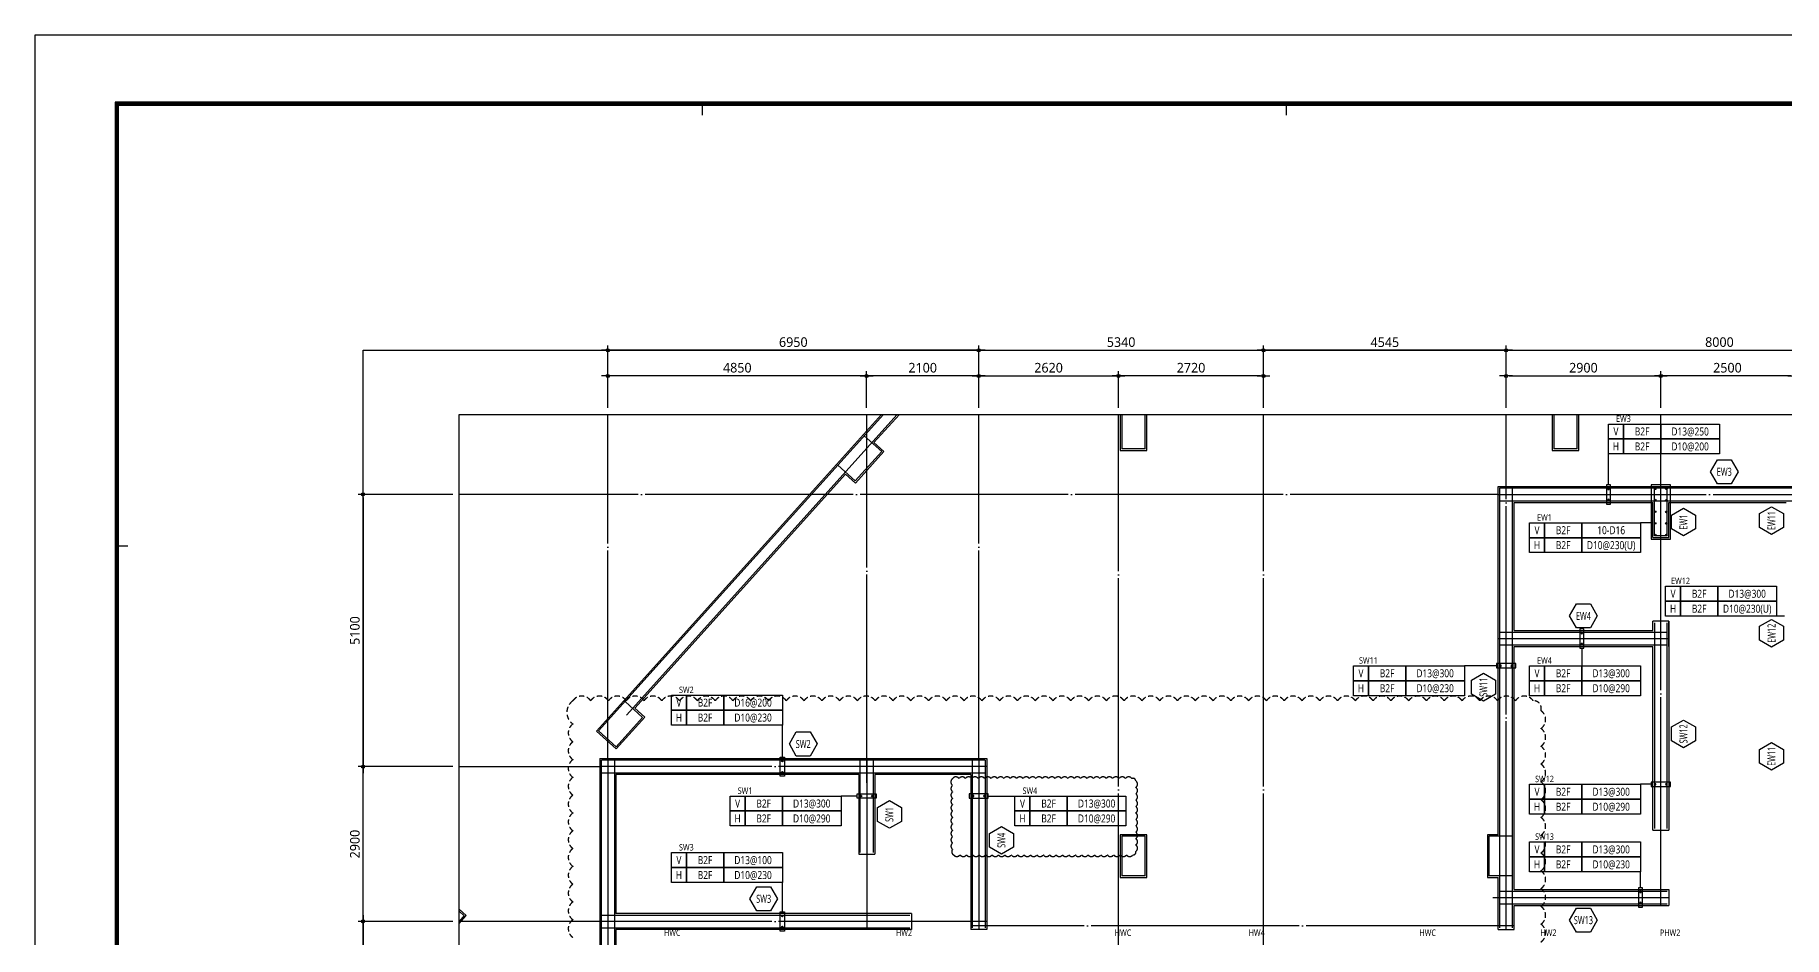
# Model space of a CAD drawing. Header units: millimetres. Extents: x 262481 to 2519995, y -394348 to 364571.
# Drawn here: x 272337 to 305122, y -333387 to -316489 of the extents above; entities that cross this region are included whole.
import ezdxf
from ezdxf.enums import TextEntityAlignment as Align
from ezdxf.xclip import XClip

# ---------------------------------------------------------------- set-up
doc = ezdxf.new("R2010")
doc.units = ezdxf.units.MM
doc.header["$LTSCALE"] = 65
doc.header["$XCLIPFRAME"] = 0
for name, pattern in [('CEN', [62, 60, -1, 0, -1]), ('HID', [2.5, 2, -0.5]), ('XS-벽체$0$CEN', [62, 60, -1, 0, -1]), ('XS-벽체$0$HID', [2.3, 1.5, -0.8])]:
    doc.linetypes.add(name, pattern=pattern)
doc.layers.get('Defpoints').update_dxf_attribs({"color": 145})
for name, color, linetype, plot in [('0110', 20, 'HID', False), ('DEFPOINT', 144, 'Continuous', False), ('FORM_고양장항A-1BL-S-성능$0$DEFPOINT', 144, 'Continuous', False), ('XS-벽체$0$1215', 181, 'XS-벽체$0$HID', False)]:
    doc.layers.add(name, color=color, linetype=linetype, plot=plot)
for name, color, linetype in [('BAR', 2, 'Continuous'), ('BARR', 1, 'Continuous'), ('BOX', 7, 'Continuous'), ('CEN', 1, 'CEN'), ('DIM', 7, 'Continuous'), ('FORM_고양장항A-1BL-S-성능$0$FORM', 7, 'Continuous'), ('LEADER', 7, 'Continuous'), ('M', 7, 'Continuous'), ('NAME-W', 4, 'Continuous'), ('SEC', 11, 'Continuous'), ('TEXT-배근', 3, 'Continuous'), ('XS-벽체$0$BAR', 3, 'Continuous'), ('XS-벽체$0$CEN', 1, 'XS-벽체$0$CEN'), ('XS-벽체$0$WALL', 4, 'Continuous')]:
    doc.layers.add(name, color=color, linetype=linetype)
doc.styles.add('맑은고딕', font='malgun.ttf')
doc.dimstyles.new('DIM_60', dxfattribs={"dimscale": 60, "dimtxt": 3, "dimasz": 1, "dimexe": 1.5, "dimexo": 2, "dimgap": 1, "dimtad": 1, "dimdec": 0, "dimzin": 0, "dimdsep": 46, "dimtxsty": '맑은고딕', "dimblk1": 'DIMDOT', "dimblk2": 'DIMDOT', "dimsah": 1, "dimcen": 0.09, "dimdle": 2, "dimclrd": 7, "dimclre": 7, "dimclrt": 3, "dimadec": 0, "dimazin": 0, "dimtfac": 1, "dimtdec": 0, "dimtix": 1, "dimtmove": 2, "dimatfit": 3, "dimldrblk": 'DIMDOT', "dimfxl": 0, "dimtolj": 1, "dimtzin": 0, "dimarcsym": 0})

# ---------------------------------------------------------------- blocks, each defined once
blk = doc.blocks.new('XS-벽체', base_point=(1093553, 0))
at = {"layer": 'XS-벽체$0$1215'}
blk.add_lwpolyline([(74234, 513862, -0.520567), (74234, 514195, -0.520567), (74234, 514529, -0.520567), (74234, 514862, -0.520567), (74234, 515195, -0.520567), (74234, 515529, -0.520567), (74234, 515862, -0.520567), (74234, 516195, -0.520567), (74234, 516529, -0.520567), (74234, 516862, -0.520567), (74234, 517195, -0.520567), (74234, 517529, -0.520567), (74234, 517862, -0.520567), (74234, 518298, -0.520567), (74567, 518298, -0.520567), (74901, 518298, -0.520567), (75234, 518298, -0.520567), (75567, 518298, -0.520567), (75901, 518298, -0.520567), (76234, 518298, -0.520567), (76567, 518298, -0.520567), (76901, 518298, -0.520567), (77234, 518298, -0.520567), (77567, 518298, -0.520567), (77901, 518298, -0.520567), (78234, 518298, -0.520567), (78567, 518298, -0.520567), (78901, 518298, -0.520567), (79234, 518298, -0.520567), (79567, 518298, -0.520567), (79901, 518298, -0.520567), (80234, 518298, -0.520567), (80567, 518298, -0.520567), (80901, 518298, -0.520567), (81234, 518298, -0.520567), (81567, 518298, -0.520567), (81901, 518298, -0.520567), (82234, 518298, -0.520567), (82567, 518298, -0.520567), (82901, 518298, -0.520567), (83234, 518298, -0.520567), (83567, 518298, -0.520567), (83901, 518298, -0.520567), (84234, 518298, -0.520567), (84567, 518298, -0.520567), (84901, 518298, -0.520567), (85234, 518298, -0.520567), (85567, 518298, -0.520567), (85901, 518298, -0.520567), (86234, 518298, -0.520567), (86567, 518298, -0.520567), (86901, 518298, -0.520567), (87234, 518298, -0.520567), (87567, 518298, -0.520567), (87901, 518298, -0.520567), (88234, 518298, -0.520567), (88567, 518298, -0.520567), (88901, 518298, -0.520567), (89234, 518298, -0.520567), (89567, 518298, -0.520567), (89901, 518298, -0.520567), (90234, 518298, -0.520567), (90567, 518298, -0.520567), (90901, 518298, -0.520567), (91234, 518298, -0.520567), (91567, 518298, -0.520567), (91901, 518298, -0.520567), (92234, 518298, -0.520567), (92381, 518112, -0.520567), (92381, 517778, -0.520567), (92381, 517445, -0.520567), (92381, 517112, -0.520567), (92381, 516778, -0.520567), (92381, 516445, -0.520567), (92381, 516112, -0.520567), (92381, 515778, -0.520567), (92381, 515445, -0.520567), (92381, 515112, -0.520567), (92381, 514778, -0.520567), (92381, 514445, -0.520567), (92381, 514112, -0.520567), (92381, 513778, -0.520567)], format="xyb", dxfattribs=at)
at = {"layer": 'XS-벽체$0$BAR'}
for p, q in [((83863, 527890), (74716, 517731)), ((75239, 518027), (84005, 527763)), ((84521, 523758), (84521, 523018)), ((84961, 523018), (84961, 523758)), ((92621, 523758), (92621, 523018)), ((93061, 523018), (93061, 523758)), ((80022, 522965), (79695, 523260)), ((79527, 522416), (80022, 522965)), ((84961, 523018), (84521, 523018)), ((93061, 523018), (92621, 523018)), ((79200, 522710), (79527, 522416)), ((99996, 522283), (91606, 522283)), ((91606, 522283), (91606, 514043)), ((91846, 514043), (91846, 522283)), ((94506, 521388), (94506, 522283)), ((94746, 521388), (94746, 522283)), ((91606, 522043), (99996, 522043)), ((94506, 519758), (94506, 515903)), ((94746, 515903), (94746, 519758)), ((91606, 519583), (94746, 519583)), ((91606, 519343), (94746, 519343)), ((75539, 517986), (75212, 518281)), ((74716, 517731), (75043, 517436)), ((75043, 517436), (75539, 517986)), ((74771, 503768), (74771, 517183)), ((81961, 517183), (74771, 517183)), ((75011, 517183), (75011, 503768)), ((79621, 515453), (79621, 517183)), ((79861, 517183), (79861, 515453)), ((81721, 517183), (81721, 514043)), ((81961, 517183), (81961, 514043)), ((81961, 516943), (74771, 516943)), ((84961, 515758), (84521, 515758)), ((84521, 515758), (84521, 515018)), ((84961, 515018), (84961, 515758)), ((91846, 515758), (91406, 515758)), ((91406, 515758), (91406, 515018)), ((91846, 515018), (91846, 515758)), ((84961, 515018), (84521, 515018)), ((91846, 515018), (91406, 515018)), ((91606, 514733), (94746, 514733)), ((72193, 514271), (71866, 514565)), ((91606, 514493), (94746, 514493)), ((71698, 513721), (72193, 514271)), ((74771, 514283), (80551, 514283)), ((74771, 514043), (80551, 514043))]:
    blk.add_line(p, q, dxfattribs=at)
at = {"layer": 'XS-벽체$0$CEN'}
for p, q in [((91726, 514013), (91726, 522313)), ((94626, 514463), (94626, 522313)), ((91576, 522163), (100026, 522163)), ((91576, 519463), (94776, 519463)), ((81991, 517063), (74741, 517063)), ((74891, 517213), (74891, 512448)), ((79741, 517213), (79741, 514013)), ((81841, 517213), (81841, 514013)), ((91476, 514613), (94776, 514613)), ((81991, 514163), (74741, 514163)), ((91876, 514083), (81691, 514083))]:
    blk.add_line(p, q, dxfattribs=at)
at = {"layer": 'XS-벽체$0$WALL'}
for p, q in [((83841, 527910), (74674, 517729)), ((84027, 527742), (79878, 523135)), ((84491, 523788), (84491, 522988)), ((84991, 522988), (84991, 523788)), ((92591, 523788), (92591, 522988)), ((93091, 522988), (93091, 523788)), ((79529, 522373), (80064, 522968)), ((80064, 522968), (79878, 523135)), ((84491, 522988), (84991, 522988)), ((92591, 522988), (93091, 522988)), ((79343, 522540), (75395, 518156)), ((79343, 522540), (79529, 522373)), ((91576, 515788), (91576, 522313)), ((91576, 522313), (100026, 522313)), ((91876, 519613), (91876, 522013)), ((91876, 522013), (94476, 522013)), ((94476, 521358), (94476, 522013)), ((94776, 522013), (96976, 522013)), ((94776, 521358), (94776, 522013)), ((94476, 521358), (94776, 521358)), ((94476, 519613), (94476, 519788)), ((94776, 519788), (94476, 519788)), ((94776, 519788), (94776, 515873)), ((94776, 519313), (94776, 519788)), ((91876, 519613), (94476, 519613)), ((91876, 514763), (91876, 519313)), ((91876, 519313), (94476, 519313)), ((94476, 515873), (94476, 519313)), ((75581, 517989), (75395, 518156)), ((74674, 517729), (75046, 517394)), ((75046, 517394), (75581, 517989)), ((74741, 517213), (74741, 503738)), ((74741, 517213), (81991, 517213)), ((81991, 517213), (81991, 514013)), ((79591, 516913), (75041, 516913)), ((75041, 516913), (75041, 514313)), ((79591, 516913), (79591, 515423)), ((81691, 516913), (79891, 516913)), ((79891, 516913), (79891, 515423)), ((81691, 516913), (81691, 514013)), ((84991, 515788), (84491, 515788)), ((84491, 515788), (84491, 514988)), ((84991, 514988), (84991, 515788)), ((91576, 515788), (91376, 515788)), ((91376, 515788), (91376, 514988)), ((94476, 515873), (94776, 515873)), ((79591, 515423), (79891, 515423)), ((84491, 514988), (84991, 514988)), ((91376, 514988), (91576, 514988)), ((91576, 514013), (91576, 514988)), ((91876, 514763), (94776, 514763)), ((94776, 514763), (94776, 514463)), ((72235, 514273), (71864, 514607)), ((91876, 514013), (91876, 514463)), ((91876, 514463), (94776, 514463)), ((71700, 513678), (72235, 514273)), ((80581, 514313), (75041, 514313)), ((80581, 514313), (80581, 514013)), ((75041, 514013), (75041, 512663)), ((80581, 514013), (75041, 514013)), ((79891, 514013), (79591, 514013)), ((81991, 514013), (81691, 514013)), ((91576, 514013), (91876, 514013))]:
    blk.add_line(p, q, dxfattribs=at)
blk = doc.blocks.new('DIMDOT')
at = {"layer": 'DIM', "linetype": 'Continuous'}
blk.add_line((-2, 0), (2, 0), dxfattribs=at)
for radius in [0.5, 0.25]:
    blk.add_circle((0, 0), radius, dxfattribs=at)
blk = doc.blocks.new('*D202')
at = {"layer": 'Defpoints', "color": 0, "linetype": 'Continuous', "transparency": 16777216}
for p in [(280287, -333096), (278487, -334811), (280287, -334811)]:
    blk.add_point(p, dxfattribs=at)
at = {"layer": 'DIM', "color": 7, "linetype": 'Continuous', "lineweight": -2, "transparency": 16777216}
for p, q in [((280167, -333096), (278397, -333096)), ((278487, -333156), (278487, -334751)), ((280167, -334811), (278397, -334811))]:
    blk.add_line(p, q, dxfattribs=at)
at = {"layer": 'DIM', "color": 7, "linetype": 'Continuous', "lineweight": -2, "transparency": 16777216, "xscale": 60, "yscale": 60, "zscale": 60}
for p, rotation in [((278487, -333096), 90), ((278487, -334811), 270)]:
    blk.add_blockref('DIMDOT', p, dxfattribs=dict(at, rotation=rotation))
at = {"layer": 'DIM', "color": 3, "linetype": 'Continuous', "transparency": 16777216, "insert": (278334, -333954), "char_height": 180, "attachment_point": 5, "rotation": 90, "style": '맑은고딕'}
blk.add_mtext('\\A1;1715', dxfattribs=at)
blk = doc.blocks.new('*D203')
at = {"layer": 'Defpoints', "color": 0, "linetype": 'Continuous', "transparency": 16777216}
for p in [(278487, -330196), (280287, -330196), (280287, -333096)]:
    blk.add_point(p, dxfattribs=at)
at = {"layer": 'DIM', "color": 7, "linetype": 'Continuous', "lineweight": -2, "transparency": 16777216}
for p, q in [((280167, -330196), (278397, -330196)), ((278487, -333036), (278487, -330256)), ((280167, -333096), (278397, -333096))]:
    blk.add_line(p, q, dxfattribs=at)
at = {"layer": 'DIM', "color": 7, "linetype": 'Continuous', "lineweight": -2, "transparency": 16777216, "xscale": 60, "yscale": 60, "zscale": 60}
for p, rotation in [((278487, -330196), 90), ((278487, -333096), 270)]:
    blk.add_blockref('DIMDOT', p, dxfattribs=dict(at, rotation=rotation))
at = {"layer": 'DIM', "color": 3, "linetype": 'Continuous', "transparency": 16777216, "insert": (278334, -331646), "char_height": 180, "attachment_point": 5, "rotation": 90, "style": '맑은고딕'}
blk.add_mtext('\\A1;2900', dxfattribs=at)
blk = doc.blocks.new('*D204')
at = {"layer": 'Defpoints', "color": 0, "linetype": 'Continuous', "transparency": 16777216}
for p in [(280287, -325096), (278487, -330196), (280287, -330196)]:
    blk.add_point(p, dxfattribs=at)
at = {"layer": 'DIM', "color": 7, "linetype": 'Continuous', "lineweight": -2, "transparency": 16777216}
for p, q in [((280167, -325096), (278397, -325096)), ((278487, -325156), (278487, -330136)), ((280167, -330196), (278397, -330196))]:
    blk.add_line(p, q, dxfattribs=at)
at = {"layer": 'DIM', "color": 7, "linetype": 'Continuous', "lineweight": -2, "transparency": 16777216, "xscale": 60, "yscale": 60, "zscale": 60}
for p, rotation in [((278487, -325096), 90), ((278487, -330196), 270)]:
    blk.add_blockref('DIMDOT', p, dxfattribs=dict(at, rotation=rotation))
at = {"layer": 'DIM', "color": 3, "linetype": 'Continuous', "transparency": 16777216, "insert": (278334, -327646), "char_height": 180, "attachment_point": 5, "rotation": 90, "style": '맑은고딕'}
blk.add_mtext('\\A1;5100', dxfattribs=at)
blk = doc.blocks.new('*D205')
at = {"layer": 'Defpoints', "color": 0, "linetype": 'Continuous', "transparency": 16777216}
for p in [(295367, -322396), (290027, -323596), (295367, -323596)]:
    blk.add_point(p, dxfattribs=at)
at = {"layer": 'DIM', "color": 7, "linetype": 'Continuous', "lineweight": -2, "transparency": 16777216}
for p, q in [((290027, -323476), (290027, -322306)), ((290087, -322396), (295307, -322396)), ((295367, -323476), (295367, -322306))]:
    blk.add_line(p, q, dxfattribs=at)
at = {"layer": 'DIM', "color": 7, "linetype": 'Continuous', "lineweight": -2, "transparency": 16777216, "xscale": 60, "yscale": 60, "zscale": 60, "rotation": 180}
blk.add_blockref('DIMDOT', (290027, -322396), dxfattribs=at)
at = {"layer": 'DIM', "color": 7, "linetype": 'Continuous', "lineweight": -2, "transparency": 16777216, "xscale": 60, "yscale": 60, "zscale": 60}
blk.add_blockref('DIMDOT', (295367, -322396), dxfattribs=at)
at = {"layer": 'DIM', "color": 3, "linetype": 'Continuous', "transparency": 16777216, "insert": (292697, -322243), "char_height": 180, "attachment_point": 5, "style": '맑은고딕'}
blk.add_mtext('\\A1;5340', dxfattribs=at)
blk = doc.blocks.new('*D206')
at = {"layer": 'Defpoints', "color": 0, "linetype": 'Continuous', "transparency": 16777216}
for p in [(287927, -322876), (287927, -323596), (290027, -323596)]:
    blk.add_point(p, dxfattribs=at)
at = {"layer": 'DIM', "color": 7, "linetype": 'Continuous', "lineweight": -2, "transparency": 16777216}
for p, q in [((287927, -323476), (287927, -322786)), ((289967, -322876), (287987, -322876)), ((290027, -323476), (290027, -322786))]:
    blk.add_line(p, q, dxfattribs=at)
at = {"layer": 'DIM', "color": 7, "linetype": 'Continuous', "lineweight": -2, "transparency": 16777216, "xscale": 60, "yscale": 60, "zscale": 60, "rotation": 180}
blk.add_blockref('DIMDOT', (287927, -322876), dxfattribs=at)
at = {"layer": 'DIM', "color": 7, "linetype": 'Continuous', "lineweight": -2, "transparency": 16777216, "xscale": 60, "yscale": 60, "zscale": 60}
blk.add_blockref('DIMDOT', (290027, -322876), dxfattribs=at)
at = {"layer": 'DIM', "color": 3, "linetype": 'Continuous', "transparency": 16777216, "insert": (288977, -322723), "char_height": 180, "attachment_point": 5, "style": '맑은고딕'}
blk.add_mtext('\\A1;2100', dxfattribs=at)
blk = doc.blocks.new('*D207')
at = {"layer": 'Defpoints', "color": 0, "linetype": 'Continuous', "transparency": 16777216}
for p in [(295367, -322396), (295367, -323596), (299912, -323596)]:
    blk.add_point(p, dxfattribs=at)
at = {"layer": 'DIM', "color": 7, "linetype": 'Continuous', "lineweight": -2, "transparency": 16777216}
for p, q in [((295367, -323476), (295367, -322306)), ((299852, -322396), (295427, -322396)), ((299912, -323476), (299912, -322306))]:
    blk.add_line(p, q, dxfattribs=at)
at = {"layer": 'DIM', "color": 7, "linetype": 'Continuous', "lineweight": -2, "transparency": 16777216, "xscale": 60, "yscale": 60, "zscale": 60, "rotation": 180}
blk.add_blockref('DIMDOT', (295367, -322396), dxfattribs=at)
at = {"layer": 'DIM', "color": 7, "linetype": 'Continuous', "lineweight": -2, "transparency": 16777216, "xscale": 60, "yscale": 60, "zscale": 60}
blk.add_blockref('DIMDOT', (299912, -322396), dxfattribs=at)
at = {"layer": 'DIM', "color": 3, "linetype": 'Continuous', "transparency": 16777216, "insert": (297640, -322245), "char_height": 180, "attachment_point": 5, "style": '맑은고딕'}
blk.add_mtext('\\A1;4545', dxfattribs=at)
blk = doc.blocks.new('*D208')
at = {"layer": 'Defpoints', "color": 0, "linetype": 'Continuous', "transparency": 16777216}
for p in [(302812, -322876), (299912, -323596), (302812, -323596)]:
    blk.add_point(p, dxfattribs=at)
at = {"layer": 'DIM', "color": 7, "linetype": 'Continuous', "lineweight": -2, "transparency": 16777216}
for p, q in [((299912, -323476), (299912, -322786)), ((299972, -322876), (302752, -322876)), ((302812, -323476), (302812, -322786))]:
    blk.add_line(p, q, dxfattribs=at)
at = {"layer": 'DIM', "color": 7, "linetype": 'Continuous', "lineweight": -2, "transparency": 16777216, "xscale": 60, "yscale": 60, "zscale": 60, "rotation": 180}
blk.add_blockref('DIMDOT', (299912, -322876), dxfattribs=at)
at = {"layer": 'DIM', "color": 7, "linetype": 'Continuous', "lineweight": -2, "transparency": 16777216, "xscale": 60, "yscale": 60, "zscale": 60}
blk.add_blockref('DIMDOT', (302812, -322876), dxfattribs=at)
at = {"layer": 'DIM', "color": 3, "linetype": 'Continuous', "transparency": 16777216, "insert": (301362, -322723), "char_height": 180, "attachment_point": 5, "style": '맑은고딕'}
blk.add_mtext('\\A1;2900', dxfattribs=at)
blk = doc.blocks.new('*D209')
at = {"layer": 'Defpoints', "color": 0, "linetype": 'Continuous', "transparency": 16777216}
for p in [(307912, -322396), (299912, -323596), (307912, -323596)]:
    blk.add_point(p, dxfattribs=at)
at = {"layer": 'DIM', "color": 7, "linetype": 'Continuous', "lineweight": -2, "transparency": 16777216}
for p, q in [((299912, -323476), (299912, -322306)), ((299972, -322396), (307852, -322396)), ((307912, -323476), (307912, -322306))]:
    blk.add_line(p, q, dxfattribs=at)
at = {"layer": 'DIM', "color": 7, "linetype": 'Continuous', "lineweight": -2, "transparency": 16777216, "xscale": 60, "yscale": 60, "zscale": 60, "rotation": 180}
blk.add_blockref('DIMDOT', (299912, -322396), dxfattribs=at)
at = {"layer": 'DIM', "color": 7, "linetype": 'Continuous', "lineweight": -2, "transparency": 16777216, "xscale": 60, "yscale": 60, "zscale": 60}
blk.add_blockref('DIMDOT', (307912, -322396), dxfattribs=at)
at = {"layer": 'DIM', "color": 3, "linetype": 'Continuous', "transparency": 16777216, "insert": (303912, -322243), "char_height": 180, "attachment_point": 5, "style": '맑은고딕'}
blk.add_mtext('\\A1;8000', dxfattribs=at)
blk = doc.blocks.new('*D211')
at = {"layer": 'Defpoints', "color": 0, "linetype": 'Continuous', "transparency": 16777216}
for p in [(302812, -322876), (302812, -323596), (305312, -323596)]:
    blk.add_point(p, dxfattribs=at)
at = {"layer": 'DIM', "color": 7, "linetype": 'Continuous', "lineweight": -2, "transparency": 16777216}
for p, q in [((302812, -323476), (302812, -322786)), ((305252, -322876), (302872, -322876)), ((305312, -323476), (305312, -322786))]:
    blk.add_line(p, q, dxfattribs=at)
at = {"layer": 'DIM', "color": 7, "linetype": 'Continuous', "lineweight": -2, "transparency": 16777216, "xscale": 60, "yscale": 60, "zscale": 60, "rotation": 180}
blk.add_blockref('DIMDOT', (302812, -322876), dxfattribs=at)
at = {"layer": 'DIM', "color": 7, "linetype": 'Continuous', "lineweight": -2, "transparency": 16777216, "xscale": 60, "yscale": 60, "zscale": 60}
blk.add_blockref('DIMDOT', (305312, -322876), dxfattribs=at)
at = {"layer": 'DIM', "color": 3, "linetype": 'Continuous', "transparency": 16777216, "insert": (304062, -322723), "char_height": 180, "attachment_point": 5, "style": '맑은고딕'}
blk.add_mtext('\\A1;2500', dxfattribs=at)
blk = doc.blocks.new('*D215')
at = {"layer": 'Defpoints', "color": 0, "linetype": 'Continuous', "transparency": 16777216}
for p in [(283077, -322876), (283077, -323596), (287927, -323596)]:
    blk.add_point(p, dxfattribs=at)
at = {"layer": 'DIM', "color": 7, "linetype": 'Continuous', "lineweight": -2, "transparency": 16777216}
for p, q in [((283077, -323476), (283077, -322786)), ((287867, -322876), (283137, -322876)), ((287927, -323476), (287927, -322786))]:
    blk.add_line(p, q, dxfattribs=at)
at = {"layer": 'DIM', "color": 7, "linetype": 'Continuous', "lineweight": -2, "transparency": 16777216, "xscale": 60, "yscale": 60, "zscale": 60, "rotation": 180}
blk.add_blockref('DIMDOT', (283077, -322876), dxfattribs=at)
at = {"layer": 'DIM', "color": 7, "linetype": 'Continuous', "lineweight": -2, "transparency": 16777216, "xscale": 60, "yscale": 60, "zscale": 60}
blk.add_blockref('DIMDOT', (287927, -322876), dxfattribs=at)
at = {"layer": 'DIM', "color": 3, "linetype": 'Continuous', "transparency": 16777216, "insert": (285502, -322723), "char_height": 180, "attachment_point": 5, "style": '맑은고딕'}
blk.add_mtext('\\A1;4850', dxfattribs=at)
blk = doc.blocks.new('*D262')
at = {"layer": 'Defpoints', "color": 0, "linetype": 'Continuous', "transparency": 16777216}
for p in [(292647, -322876), (290027, -323596), (292647, -323596)]:
    blk.add_point(p, dxfattribs=at)
at = {"layer": 'DIM', "color": 7, "linetype": 'Continuous', "lineweight": -2, "transparency": 16777216}
for p, q in [((290027, -323476), (290027, -322786)), ((290087, -322876), (292587, -322876)), ((292647, -323476), (292647, -322786))]:
    blk.add_line(p, q, dxfattribs=at)
at = {"layer": 'DIM', "color": 7, "linetype": 'Continuous', "lineweight": -2, "transparency": 16777216, "xscale": 60, "yscale": 60, "zscale": 60, "rotation": 180}
blk.add_blockref('DIMDOT', (290027, -322876), dxfattribs=at)
at = {"layer": 'DIM', "color": 7, "linetype": 'Continuous', "lineweight": -2, "transparency": 16777216, "xscale": 60, "yscale": 60, "zscale": 60}
blk.add_blockref('DIMDOT', (292647, -322876), dxfattribs=at)
at = {"layer": 'DIM', "color": 3, "linetype": 'Continuous', "transparency": 16777216, "insert": (291337, -322723), "char_height": 180, "attachment_point": 5, "style": '맑은고딕'}
blk.add_mtext('\\A1;2620', dxfattribs=at)
blk = doc.blocks.new('*D263')
at = {"layer": 'Defpoints', "color": 0, "linetype": 'Continuous', "transparency": 16777216}
for p in [(292647, -322876), (292647, -323596), (295367, -323596)]:
    blk.add_point(p, dxfattribs=at)
at = {"layer": 'DIM', "color": 7, "linetype": 'Continuous', "lineweight": -2, "transparency": 16777216}
for p, q in [((292647, -323476), (292647, -322786)), ((295307, -322876), (292707, -322876)), ((295367, -323476), (295367, -322786))]:
    blk.add_line(p, q, dxfattribs=at)
at = {"layer": 'DIM', "color": 7, "linetype": 'Continuous', "lineweight": -2, "transparency": 16777216, "xscale": 60, "yscale": 60, "zscale": 60, "rotation": 180}
blk.add_blockref('DIMDOT', (292647, -322876), dxfattribs=at)
at = {"layer": 'DIM', "color": 7, "linetype": 'Continuous', "lineweight": -2, "transparency": 16777216, "xscale": 60, "yscale": 60, "zscale": 60}
blk.add_blockref('DIMDOT', (295367, -322876), dxfattribs=at)
at = {"layer": 'DIM', "color": 3, "linetype": 'Continuous', "transparency": 16777216, "insert": (294007, -322723), "char_height": 180, "attachment_point": 5, "style": '맑은고딕'}
blk.add_mtext('\\A1;2720', dxfattribs=at)
blk = doc.blocks.new('BAR')
at = {"layer": 'BARR'}
h = blk.add_hatch(color=256, dxfattribs=at)
edge = h.paths.add_edge_path()
edge.add_arc((0, 0), 15, 0, 360)
blk.add_circle((0, 0), 15, dxfattribs=at)
blk = doc.blocks.new('FORM_고양장항A-1BL-S-성능')
at = {"layer": 'FORM_고양장항A-1BL-S-성능$0$DEFPOINT', "color": 1}
for p, q in [((208.5, 569), (208.5, 572)), ((391, 569), (391, 572)), ((26, 434.5), (29, 434.5))]:
    blk.add_line(p, q, dxfattribs=at)
at = {"layer": 'FORM_고양장항A-1BL-S-성능$0$DEFPOINT'}
blk.add_lwpolyline([(0, 594), (0, 0), (841, 0), (841, 594), (0, 594)], dxfattribs=at)
at = {"layer": 'FORM_고양장항A-1BL-S-성능$0$FORM'}
for points in [[(25, 573), (25, 21), (757, 21), (757, 573)], [(26, 572), (26, 22), (756, 22), (756, 572)]]:
    blk.add_lwpolyline(points, close=True, dxfattribs=at)
at = {"layer": 'FORM_고양장항A-1BL-S-성능$0$FORM', "const_width": 1}
blk.add_lwpolyline([(25.5, 572.5), (25.5, 21.5), (756.5, 21.5), (756.5, 572.5)], close=True, dxfattribs=at)
blk = doc.blocks.new('*D265')
at = {"layer": 'Defpoints', "color": 0, "linetype": 'Continuous', "transparency": 16777216}
for p in [(283077, -322396), (283077, -323596), (290027, -323596)]:
    blk.add_point(p, dxfattribs=at)
at = {"layer": 'DIM', "color": 7, "linetype": 'Continuous', "lineweight": -2, "transparency": 16777216}
for p, q in [((283077, -323476), (283077, -322306)), ((289967, -322396), (283137, -322396)), ((290027, -323476), (290027, -322306))]:
    blk.add_line(p, q, dxfattribs=at)
at = {"layer": 'DIM', "color": 7, "linetype": 'Continuous', "lineweight": -2, "transparency": 16777216, "xscale": 60, "yscale": 60, "zscale": 60, "rotation": 180}
blk.add_blockref('DIMDOT', (283077, -322396), dxfattribs=at)
at = {"layer": 'DIM', "color": 7, "linetype": 'Continuous', "lineweight": -2, "transparency": 16777216, "xscale": 60, "yscale": 60, "zscale": 60}
blk.add_blockref('DIMDOT', (290027, -322396), dxfattribs=at)
at = {"layer": 'DIM', "color": 3, "linetype": 'Continuous', "transparency": 16777216, "insert": (286552, -322243), "char_height": 180, "attachment_point": 5, "style": '맑은고딕'}
blk.add_mtext('\\A1;6950', dxfattribs=at)

msp = doc.modelspace()

# ---------------------------------------------------------------- linework, layer by layer
at = {"layer": '0110'}
msp.add_lwpolyline([(289538.2, -330418.8, -0.5205671), (289658.2, -330418.8, -0.5205671), (289778.2, -330418.8, -0.5205671), (289898.2, -330418.8, -0.5205671), (290018.2, -330418.8, -0.5205671), (290138.2, -330418.8, -0.5205671), (290258.2, -330418.8, -0.5205671), (290378.2, -330418.8, -0.5205671), (290498.2, -330418.8, -0.5205671), (290618.2, -330418.8, -0.5205671), (290738.2, -330418.8, -0.5205671), (290858.2, -330418.8, -0.5205671), (290978.2, -330418.8, -0.5205671), (291098.2, -330418.8, -0.5205671), (291218.2, -330418.8, -0.5205671), (291338.2, -330418.8, -0.5205671), (291458.2, -330418.8, -0.5205671), (291578.2, -330418.8, -0.5205671), (291698.2, -330418.8, -0.5205671), (291818.2, -330418.8, -0.5205671), (291938.2, -330418.8, -0.5205671), (292058.2, -330418.8, -0.5205671), (292178.2, -330418.8, -0.5205671), (292298.2, -330418.8, -0.5205671), (292418.2, -330418.8, -0.5205671), (292538.2, -330418.8, -0.5205671), (292658.2, -330418.8, -0.5205671), (292778.2, -330418.8, -0.5205671), (292898.2, -330418.8, -0.5205671), (292973, -330464.1, -0.5205671), (292973, -330584.1, -0.5205671), (292973, -330704.1, -0.5205671), (292973, -330824.1, -0.5205671), (292973, -330944.1, -0.5205671), (292973, -331064.1, -0.5205671), (292973, -331184.1, -0.5205671), (292973, -331304.1, -0.5205671), (292973, -331424.1, -0.5205671), (292973, -331544.1, -0.5205671), (292973, -331664.1, -0.5205671), (292973, -331784.1, -0.5205671), (292917.3, -331848.4, -0.5205671), (292797.3, -331848.4, -0.5205671), (292677.3, -331848.4, -0.5205671), (292557.3, -331848.4, -0.5205671), (292437.3, -331848.4, -0.5205671), (292317.3, -331848.4, -0.5205671), (292197.3, -331848.4, -0.5205671), (292077.3, -331848.4, -0.5205671), (291957.3, -331848.4, -0.5205671), (291837.3, -331848.4, -0.5205671), (291717.3, -331848.4, -0.5205671), (291597.3, -331848.4, -0.5205671), (291477.3, -331848.4, -0.5205671), (291357.3, -331848.4, -0.5205671), (291237.3, -331848.4, -0.5205671), (291117.3, -331848.4, -0.5205671), (290997.3, -331848.4, -0.5205671), (290877.3, -331848.4, -0.5205671), (290757.3, -331848.4, -0.5205671), (290637.3, -331848.4, -0.5205671), (290517.3, -331848.4, -0.5205671), (290397.3, -331848.4, -0.5205671), (290277.3, -331848.4, -0.5205671), (290157.3, -331848.4, -0.5205671), (290037.3, -331848.4, -0.5205671), (289917.3, -331848.4, -0.5205671), (289797.3, -331848.4, -0.5205671), (289677.3, -331848.4, -0.5205671), (289557.3, -331848.4, -0.5205671), (289538.2, -331747.5, -0.5205671), (289538.2, -331627.5, -0.5205671), (289538.2, -331507.5, -0.5205671), (289538.2, -331387.5, -0.5205671), (289538.2, -331267.5, -0.5205671), (289538.2, -331147.5, -0.5205671), (289538.2, -331027.5, -0.5205671), (289538.2, -330907.5, -0.5205671), (289538.2, -330787.5, -0.5205671), (289538.2, -330667.5, -0.5205671), (289538.2, -330547.5, -0.5205671)], format="xyb", close=True, dxfattribs=at)
at = {"layer": 'BAR'}
msp.add_line((302932.4, -325871.3), (302692.4, -325871.3), dxfattribs=at)
at = {"layer": 'BOX'}
for points in [[(302112.4, -323776.5), (302112.4, -324056.5), (301832.4, -324056.5), (301832.4, -323776.5)], [(302812.4, -323776.5), (302812.4, -324056.5), (302112.4, -324056.5), (302112.4, -323776.5)], [(303912.4, -323776.5), (303912.4, -324056.5), (302812.4, -324056.5), (302812.4, -323776.5)], [(302112.4, -324056.5), (302112.4, -324336.5), (301832.4, -324336.5), (301832.4, -324056.5)], [(302812.4, -324056.5), (302812.4, -324336.5), (302112.4, -324336.5), (302112.4, -324056.5)], [(303912.4, -324056.5), (303912.4, -324336.5), (302812.4, -324336.5), (302812.4, -324056.5)], [(300632.4, -325626.3), (300632.4, -325906.3), (300352.4, -325906.3), (300352.4, -325626.3)], [(301332.4, -325626.3), (301332.4, -325906.3), (300632.4, -325906.3), (300632.4, -325626.3)], [(302432.4, -325626.3), (302432.4, -325906.3), (301332.4, -325906.3), (301332.4, -325626.3)], [(300632.4, -325906.3), (300632.4, -326186.3), (300352.4, -326186.3), (300352.4, -325906.3)], [(301332.4, -325906.3), (301332.4, -326186.3), (300632.4, -326186.3), (300632.4, -325906.3)], [(302432.4, -325906.3), (302432.4, -326186.3), (301332.4, -326186.3), (301332.4, -325906.3)], [(303182.4, -326816.3), (303182.4, -327096.3), (302902.4, -327096.3), (302902.4, -326816.3)], [(303882.4, -326816.3), (303882.4, -327096.3), (303182.4, -327096.3), (303182.4, -326816.3)], [(304982.4, -326816.3), (304982.4, -327096.3), (303882.4, -327096.3), (303882.4, -326816.3)], [(303182.4, -327096.3), (303182.4, -327376.3), (302902.4, -327376.3), (302902.4, -327096.3)], [(303882.4, -327096.3), (303882.4, -327376.3), (303182.4, -327376.3), (303182.4, -327096.3)], [(304982.4, -327096.3), (304982.4, -327376.3), (303882.4, -327376.3), (303882.4, -327096.3)], [(297332.4, -328306.3), (297332.4, -328586.3), (297052.4, -328586.3), (297052.4, -328306.3)], [(298032.4, -328306.3), (298032.4, -328586.3), (297332.4, -328586.3), (297332.4, -328306.3)], [(299132.4, -328306.3), (299132.4, -328586.3), (298032.4, -328586.3), (298032.4, -328306.3)], [(300632.4, -328306.3), (300632.4, -328586.3), (300352.4, -328586.3), (300352.4, -328306.3)], [(301332.4, -328306.3), (301332.4, -328586.3), (300632.4, -328586.3), (300632.4, -328306.3)], [(302432.4, -328306.3), (302432.4, -328586.3), (301332.4, -328586.3), (301332.4, -328306.3)], [(297332.4, -328586.3), (297332.4, -328866.3), (297052.4, -328866.3), (297052.4, -328586.3)], [(298032.4, -328586.3), (298032.4, -328866.3), (297332.4, -328866.3), (297332.4, -328586.3)], [(299132.4, -328586.3), (299132.4, -328866.3), (298032.4, -328866.3), (298032.4, -328586.3)], [(300632.4, -328586.3), (300632.4, -328866.3), (300352.4, -328866.3), (300352.4, -328586.3)], [(301332.4, -328586.3), (301332.4, -328866.3), (300632.4, -328866.3), (300632.4, -328586.3)], [(302432.4, -328586.3), (302432.4, -328866.3), (301332.4, -328866.3), (301332.4, -328586.3)], [(284547.4, -328856.3), (284547.4, -329136.3), (284267.4, -329136.3), (284267.4, -328856.3)], [(284547.4, -329136.3), (284547.4, -329416.3), (284267.4, -329416.3), (284267.4, -329136.3)], [(285247.4, -328856.3), (285247.4, -329136.3), (284547.4, -329136.3), (284547.4, -328856.3)], [(285247.4, -329136.3), (285247.4, -329416.3), (284547.4, -329416.3), (284547.4, -329136.3)], [(286347.4, -328856.3), (286347.4, -329136.3), (285247.4, -329136.3), (285247.4, -328856.3)], [(286347.4, -329136.3), (286347.4, -329416.3), (285247.4, -329416.3), (285247.4, -329136.3)], [(285647.4, -330746.3), (285647.4, -331026.3), (285367.4, -331026.3), (285367.4, -330746.3)], [(286347.4, -330746.3), (286347.4, -331026.3), (285647.4, -331026.3), (285647.4, -330746.3)], [(287447.4, -330746.3), (287447.4, -331026.3), (286347.4, -331026.3), (286347.4, -330746.3)], [(290987.4, -330746.3), (290987.4, -331026.3), (290707.4, -331026.3), (290707.4, -330746.3)], [(291687.4, -330746.3), (291687.4, -331026.3), (290987.4, -331026.3), (290987.4, -330746.3)], [(292787.4, -330746.3), (292787.4, -331026.3), (291687.4, -331026.3), (291687.4, -330746.3)], [(300632.4, -330526.3), (300632.4, -330806.3), (300352.4, -330806.3), (300352.4, -330526.3)], [(301332.4, -330526.3), (301332.4, -330806.3), (300632.4, -330806.3), (300632.4, -330526.3)], [(302432.4, -330526.3), (302432.4, -330806.3), (301332.4, -330806.3), (301332.4, -330526.3)], [(285647.4, -331026.3), (285647.4, -331306.3), (285367.4, -331306.3), (285367.4, -331026.3)], [(286347.4, -331026.3), (286347.4, -331306.3), (285647.4, -331306.3), (285647.4, -331026.3)], [(287447.4, -331026.3), (287447.4, -331306.3), (286347.4, -331306.3), (286347.4, -331026.3)], [(290987.4, -331026.3), (290987.4, -331306.3), (290707.4, -331306.3), (290707.4, -331026.3)], [(291687.4, -331026.3), (291687.4, -331306.3), (290987.4, -331306.3), (290987.4, -331026.3)], [(292787.4, -331026.3), (292787.4, -331306.3), (291687.4, -331306.3), (291687.4, -331026.3)], [(300632.4, -330806.3), (300632.4, -331086.3), (300352.4, -331086.3), (300352.4, -330806.3)], [(301332.4, -330806.3), (301332.4, -331086.3), (300632.4, -331086.3), (300632.4, -330806.3)], [(302432.4, -330806.3), (302432.4, -331086.3), (301332.4, -331086.3), (301332.4, -330806.3)], [(300632.4, -331606.3), (300632.4, -331886.3), (300352.4, -331886.3), (300352.4, -331606.3)], [(301332.4, -331606.3), (301332.4, -331886.3), (300632.4, -331886.3), (300632.4, -331606.3)], [(302432.4, -331606.3), (302432.4, -331886.3), (301332.4, -331886.3), (301332.4, -331606.3)], [(284547.4, -331806.3), (284547.4, -332086.3), (284267.4, -332086.3), (284267.4, -331806.3)], [(284547.4, -332086.3), (284547.4, -332366.3), (284267.4, -332366.3), (284267.4, -332086.3)], [(285247.4, -331806.3), (285247.4, -332086.3), (284547.4, -332086.3), (284547.4, -331806.3)], [(285247.4, -332086.3), (285247.4, -332366.3), (284547.4, -332366.3), (284547.4, -332086.3)], [(286347.4, -331806.3), (286347.4, -332086.3), (285247.4, -332086.3), (285247.4, -331806.3)], [(286347.4, -332086.3), (286347.4, -332366.3), (285247.4, -332366.3), (285247.4, -332086.3)], [(300632.4, -331886.3), (300632.4, -332166.3), (300352.4, -332166.3), (300352.4, -331886.3)], [(301332.4, -331886.3), (301332.4, -332166.3), (300632.4, -332166.3), (300632.4, -331886.3)], [(302432.4, -331886.3), (302432.4, -332166.3), (301332.4, -332166.3), (301332.4, -331886.3)]]:
    msp.add_lwpolyline(points, close=True, dxfattribs=at)
at = {"layer": 'CEN'}
for p, q in [((283077.4, -330046.3), (283077.4, -323596.3)), ((287927.4, -330496.3), (287927.4, -323596.3)), ((290027.4, -330046.3), (290027.4, -323596.3)), ((292647.4, -334596.3), (292647.4, -323596.3)), ((295367.4, -334596.3), (295367.4, -323596.3)), ((299912.4, -324946.3), (299912.4, -323596.3)), ((302812.4, -324946.3), (302812.4, -323596.3)), ((299762.4, -325096.3), (280287.4, -325096.3)), ((282927.4, -330196.3), (280287.4, -330196.3)), ((282927.4, -333096.3), (280287.4, -333096.3))]:
    msp.add_line(p, q, dxfattribs=at)
at = {"layer": 'DEFPOINT'}
for points in [[(278487.4, -322396.3), (312027.4, -322396.3), (312027.4, -346221.3), (278487.4, -346221.3)], [(280287.4, -323596.3), (310227.4, -323596.3), (310227.4, -345021.3), (280287.4, -345021.3)]]:
    msp.add_lwpolyline(points, close=True, dxfattribs=at)
at = {"layer": 'LEADER'}
for p, q in [((301832.4, -324916.3), (301832.4, -324316.3)), ((302632.4, -325626.3), (302432.4, -325626.3)), ((305132.4, -327376.3), (304982.4, -327376.3)), ((301332.4, -327976.3), (301332.4, -328306.3)), ((299732.4, -328306.3), (299132.4, -328306.3)), ((286347.4, -330016.3), (286347.4, -329416.3)), ((287747.4, -330746.3), (287447.4, -330746.3)), ((290207.4, -330746.3), (290707.4, -330746.3)), ((302632.4, -330526.3), (302432.4, -330526.3)), ((286347.4, -332916.3), (286347.4, -332366.3)), ((302432.4, -332466.3), (302432.4, -332166.3))]:
    msp.add_line(p, q, dxfattribs=at)
for points in [[(301872.4, -324916.3), (301792.4, -324916.3), (301792.4, -325276.3), (301872.4, -325276.3)], [(302992.4, -324916.3), (302632.4, -324916.3), (302632.4, -325931.3), (302992.4, -325931.3)], [(301372.4, -327616.3), (301292.4, -327616.3), (301292.4, -327976.3), (301372.4, -327976.3)], [(299732.4, -328266.3), (299732.4, -328346.3), (300092.4, -328346.3), (300092.4, -328266.3)], [(286307.4, -330016.3), (286387.4, -330016.3), (286387.4, -330376.3), (286307.4, -330376.3)], [(288107.4, -330706.3), (288107.4, -330786.3), (287747.4, -330786.3), (287747.4, -330706.3)], [(289847.4, -330706.3), (289847.4, -330786.3), (290207.4, -330786.3), (290207.4, -330706.3)], [(302632.4, -330486.3), (302632.4, -330566.3), (302992.4, -330566.3), (302992.4, -330486.3)], [(302472.4, -332466.3), (302392.4, -332466.3), (302392.4, -332826.3), (302472.4, -332826.3)], [(286307.4, -332916.3), (286387.4, -332916.3), (286387.4, -333276.3), (286307.4, -333276.3)]]:
    msp.add_lwpolyline(points, close=True, dxfattribs=at)
at = {"layer": 'M'}
for points in [[(303873, -324896.3), (303743.1, -324671.3), (303873, -324446.3), (304132.8, -324446.3), (304262.7, -324671.3), (304132.8, -324896.3)], [(303462.4, -325743.2), (303237.4, -325873.1), (303012.4, -325743.2), (303012.4, -325483.4), (303237.4, -325353.5), (303462.4, -325483.4)], [(305112.4, -325715.7), (304887.4, -325845.6), (304662.4, -325715.7), (304662.4, -325455.9), (304887.4, -325326), (305112.4, -325455.9)], [(301232.5, -327596.3), (301102.6, -327371.3), (301232.5, -327146.3), (301492.3, -327146.3), (301622.2, -327371.3), (301492.3, -327596.3)], [(305112.4, -327826.2), (304887.4, -327956.1), (304662.4, -327826.2), (304662.4, -327566.3), (304887.4, -327436.4), (305112.4, -327566.3)], [(299712.4, -328836.2), (299487.4, -328966.1), (299262.4, -328836.2), (299262.4, -328576.3), (299487.4, -328446.4), (299712.4, -328576.3)], [(303462.4, -329711.6), (303237.4, -329841.5), (303012.4, -329711.6), (303012.4, -329451.8), (303237.4, -329321.9), (303462.4, -329451.8)], [(286608.6, -329996.3), (286478.7, -329771.3), (286608.6, -329546.3), (286868.4, -329546.3), (286998.3, -329771.3), (286868.4, -329996.3)], [(305112.4, -330131.2), (304887.4, -330261.1), (304662.4, -330131.2), (304662.4, -329871.3), (304887.4, -329741.4), (305112.4, -329871.3)], [(288577.4, -331221.2), (288352.4, -331351.1), (288127.4, -331221.2), (288127.4, -330961.3), (288352.4, -330831.4), (288577.4, -330961.3)], [(290677.4, -331706.2), (290452.4, -331836.1), (290227.4, -331706.2), (290227.4, -331446.3), (290452.4, -331316.4), (290677.4, -331446.3)], [(285867.5, -332896.3), (285737.6, -332671.3), (285867.5, -332446.3), (286127.3, -332446.3), (286257.2, -332671.3), (286127.3, -332896.3)], [(301232.5, -333296.3), (301102.6, -333071.3), (301232.5, -332846.3), (301492.3, -332846.3), (301622.2, -333071.3), (301492.3, -333296.3)]]:
    msp.add_lwpolyline(points, close=True, dxfattribs=at)

# ---------------------------------------------------------------- block references
at = {"xscale": 60, "yscale": 60, "zscale": 60}
msp.add_blockref('FORM_고양장항A-1BL-S-성능', (272337.4, -352128.8), dxfattribs=at)
at = {"layer": 'BARR', "xscale": -1, "rotation": 270}
for p in [(301832.4, -324991.3), (301832.4, -325201.3), (301332.4, -327691.3), (301332.4, -327901.3), (302432.4, -332541.3), (302432.4, -332751.3)]:
    msp.add_blockref('BAR', p, dxfattribs=at)
at = {"layer": 'BARR'}
for p, rotation in [((302707.4, -324991.3), 179.9999999999993), ((302707.4, -325201.3), 179.9999999999993), ((302917.4, -324991.3), 179.9999999999993), ((302917.4, -325206.4), 179.9999999999993), ((302707.4, -325419.6), 179.9999999999993), ((302917.4, -325423), 179.9999999999993), ((302707.4, -325637.9), 179.9999999999993), ((302707.4, -325856.3), 179.9999999999993), ((302917.4, -325639.6), 179.9999999999993), ((302917.4, -325856.3), 179.9999999999993), ((286347.4, -330091.3), 89.99999999999933), ((286347.4, -330301.3), 89.99999999999933), ((286347.4, -332991.3), 89.99999999999933), ((286347.4, -333201.3), 89.99999999999933)]:
    msp.add_blockref('BAR', p, dxfattribs=dict(at, rotation=rotation))
at = {"layer": 'BARR', "xscale": -1}
for p in [(299807.4, -328306.3), (300017.4, -328306.3), (289922.4, -330746.3), (290132.4, -330746.3), (302707.4, -330526.3), (302917.4, -330526.3)]:
    msp.add_blockref('BAR', p, dxfattribs=at)
at = {"layer": 'BARR'}
for p in [(287822.4, -330746.3), (288032.4, -330746.3)]:
    msp.add_blockref('BAR', p, dxfattribs=at)
at = {"layer": 'SEC'}
ref = msp.add_blockref('XS-벽체', (1301739.3, -847258.8), dxfattribs=at)
XClip(ref).set_block_clipping_path([(72100.6265650128, 502237.5453104086), (102040.6265650042, 523662.5453104066)])

# ---------------------------------------------------------------- texts
at = {"layer": 'NAME-W', "style": '맑은고딕', "width": 0.7}
for s, p in [('EW3', (304002.9, -324671.3)), ('EW4', (301362.4, -327371.3)), ('SW2', (286738.5, -329771.3)), ('SW3', (285997.4, -332671.3)), ('SW13', (301362.4, -333071.3))]:
    msp.add_text(s, height=150, dxfattribs=at).set_placement(p, align=Align.MIDDLE)
for s, p in [('EW1', (303237.4, -325613.3)), ('EW11', (304887.4, -325585.8)), ('EW12', (304887.4, -327696.3)), ('SW11', (299487.4, -328706.3)), ('SW12', (303237.4, -329581.7)), ('EW11', (304887.4, -330001.3)), ('SW1', (288352.4, -331091.3))]:
    msp.add_text(s, height=150, rotation=90, dxfattribs=at).set_placement(p, align=Align.MIDDLE)
at = {"layer": 'NAME-W', "color": 1, "style": '맑은고딕', "width": 0.7}
msp.add_text('SW4', height=150, rotation=90, dxfattribs=at).set_placement((290452.4, -331576.3), align=Align.MIDDLE)
at = {"layer": 'TEXT-배근', "style": '맑은고딕', "width": 0.8}
for s, p in [('V', (301972.4, -323916.5)), ('B2F', (302462.4, -323916.5)), ('D13@250', (303362.4, -323916.5)), ('H', (301972.4, -324196.5)), ('B2F', (302462.4, -324196.5)), ('V', (300492.4, -325766.3)), ('B2F', (300982.4, -325766.3)), ('10-D16', (301882.4, -325766.3)), ('H', (300492.4, -326046.3)), ('B2F', (300982.4, -326046.3)), ('D10@230(U)', (301882.4, -326046.3)), ('V', (303042.4, -326956.3)), ('H', (303042.4, -327236.3)), ('B2F', (303532.4, -326956.3)), ('B2F', (303532.4, -327236.3)), ('D10@230(U)', (304432.4, -327236.3)), ('D13@300', (304432.4, -326956.3)), ('V', (297192.4, -328446.3)), ('B2F', (297682.4, -328446.3)), ('D13@300', (298582.4, -328446.3)), ('V', (300492.4, -328446.3)), ('B2F', (300982.4, -328446.3)), ('D13@300', (301882.4, -328446.3)), ('H', (297192.4, -328726.3)), ('B2F', (297682.4, -328726.3)), ('D10@230', (298582.4, -328726.3)), ('H', (300492.4, -328726.3)), ('B2F', (300982.4, -328726.3)), ('D10@290', (301882.4, -328726.3)), ('V', (284407.4, -328996.3)), ('B2F', (284897.4, -328996.3)), ('D16@200', (285797.4, -328996.3)), ('H', (284407.4, -329276.3)), ('B2F', (284897.4, -329276.3)), ('D10@230', (285797.4, -329276.3)), ('V', (300492.4, -330666.3)), ('B2F', (300982.4, -330666.3)), ('D13@300', (301882.4, -330666.3)), ('V', (285507.4, -330886.3)), ('H', (285507.4, -331166.3)), ('B2F', (285997.4, -330886.3)), ('B2F', (285997.4, -331166.3)), ('D13@300', (286897.4, -330886.3)), ('D10@290', (286897.4, -331166.3)), ('H', (300492.4, -330946.3)), ('B2F', (300982.4, -330946.3)), ('D10@290', (301882.4, -330946.3)), ('V', (300492.4, -331746.3)), ('B2F', (300982.4, -331746.3)), ('D13@300', (301882.4, -331746.3)), ('V', (284407.4, -331946.3)), ('B2F', (284897.4, -331946.3)), ('D13@100', (285797.4, -331946.3)), ('H', (300492.4, -332026.3)), ('B2F', (300982.4, -332026.3)), ('D10@230', (301882.4, -332026.3)), ('H', (284407.4, -332226.3)), ('B2F', (284897.4, -332226.3)), ('D10@230', (285797.4, -332226.3))]:
    msp.add_text(s, height=150, dxfattribs=at).set_placement(p, align=Align.MIDDLE_CENTER)
at = {"layer": 'TEXT-배근', "color": 2, "style": '맑은고딕', "width": 0.8}
for s, p in [('EW3', (302112.4, -323676.5)), ('EW1', (300632.4, -325526.3)), ('EW12', (303182.4, -326716.3)), ('SW11', (297332.4, -328206.3)), ('EW4', (300632.4, -328206.3)), ('SW2', (284547.4, -328756.3)), ('SW12', (300632.4, -330426.3)), ('SW1', (285647.4, -330646.3)), ('SW4', (290987.4, -330646.3)), ('SW13', (300632.4, -331506.3)), ('SW3', (284547.4, -331706.3)), ('HWC', (284282.4, -333306.3)), ('HW2', (288627.4, -333306.3)), ('HWC', (292732.4, -333306.3)), ('HW4', (295237.4, -333306.3)), ('HWC', (298442.4, -333306.3)), ('HW2', (300707.4, -333306.3)), ('PHW2', (302987.4, -333306.3))]:
    msp.add_text(s, height=120, dxfattribs=at).set_placement(p, align=Align.MIDDLE_CENTER)
at = {"layer": 'TEXT-배근', "color": 1, "style": '맑은고딕', "width": 0.8}
for s, p in [('D10@200', (303362.4, -324196.5)), ('V', (290847.4, -330886.3)), ('H', (290847.4, -331166.3)), ('B2F', (291337.4, -330886.3)), ('B2F', (291337.4, -331166.3)), ('D13@300', (292237.4, -330886.3)), ('D10@290', (292237.4, -331166.3))]:
    msp.add_text(s, height=150, dxfattribs=at).set_placement(p, align=Align.MIDDLE_CENTER)

# ---------------------------------------------------------------- dimensions: what is measured, and where the dimension line sits
at = {"layer": 'DIM', "linetype": 'Continuous'}
for base, p1, p2, angle, picture, middle in [((283077.4, -322396.3), (290027.4, -323596.3), (283077.4, -323596.3), 180, '*D265', (286552.4, -322243.3)), ((295367.4, -322396.3), (299912.4, -323596.3), (295367.4, -323596.3), 180, '*D207', (297639.9, -322244.7)), ((283077.4, -322876.3), (287927.4, -323596.3), (283077.4, -323596.3), 180, '*D215', (285502.4, -322723.3)), ((287927.4, -322876.3), (290027.4, -323596.3), (287927.4, -323596.3), 180, '*D206', (288977.4, -322722.7)), ((292647.4, -322876.3), (295367.4, -323596.3), (292647.4, -323596.3), 180, '*D263', (294007.4, -322723.3)), ((302812.4, -322876.3), (305312.4, -323596.3), (302812.4, -323596.3), 180, '*D211', (304062.4, -322723.3)), ((278487.4, -330196.3), (280287.4, -325096.3), (280287.4, -330196.3), 270, '*D204', (278333.9, -327646.3)), ((278487.4, -330196.3), (280287.4, -333096.3), (280287.4, -330196.3), 90, '*D203', (278334.4, -331646.3)), ((278487.4, -334811.3), (280287.4, -333096.3), (280287.4, -334811.3), 270, '*D202', (278333.9, -333953.8))]:
    dim = msp.add_linear_dim(base=base, p1=p1, p2=p2, angle=angle, dimstyle='DIM_60', dxfattribs=at)
    dim.commit()
    dim.dimension.update_dxf_attribs({"geometry": picture, "text_midpoint": middle})
for base, p1, p2, picture, middle in [((295367.4, -322396.3), (290027.4, -323596.3), (295367.4, -323596.3), '*D205', (292697.4, -322243.3)), ((307912.4, -322396.3), (299912.4, -323596.3), (307912.4, -323596.3), '*D209', (303912.4, -322243.3)), ((292647.4, -322876.3), (290027.4, -323596.3), (292647.4, -323596.3), '*D262', (291337.4, -322723.3)), ((302812.4, -322876.3), (299912.4, -323596.3), (302812.4, -323596.3), '*D208', (301362.4, -322723.3))]:
    dim = msp.add_linear_dim(base=base, p1=p1, p2=p2, dimstyle='DIM_60', dxfattribs=at)
    dim.commit()
    dim.dimension.update_dxf_attribs({"geometry": picture, "text_midpoint": middle})

doc.saveas('drawing.dxf')
